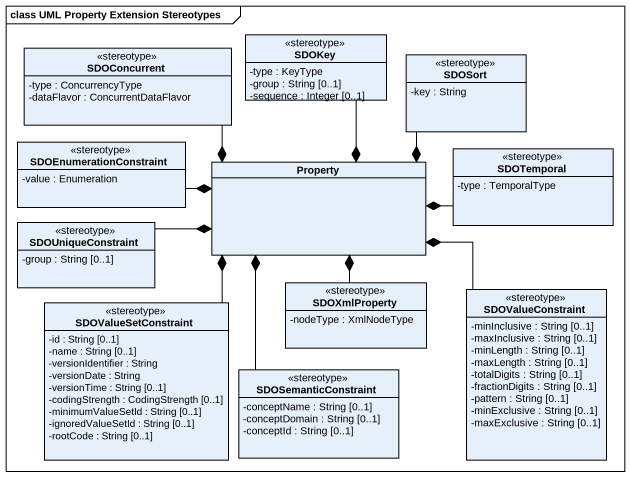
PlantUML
@startuml
mainframe class UML Property Extension Stereotypes
hide circle
hide empty members
skinparam classAttributeIconSize 0
class SDOConcurrent <<stereotype>> {
  -type : ConcurrencyType
  -dataFlavor : ConcurrentDataFlavor
}
class SDOKey <<stereotype>> {
  -type : KeyType
  -group : String [0..1]
  -sequence : Integer [0..1]
}
class SDOSort <<stereotype>> {
  -key : String
}
class SDOEnumerationConstraint <<stereotype>> {
  -value : Enumeration
}
class SDOTemporal <<stereotype>> {
  -type : TemporalType
}
class Property
class SDOUniqueConstraint <<stereotype>> {
  -group : String [0..1]
}
class SDOValueSetConstraint <<stereotype>> {
  -id : String [0..1]
  -name : String [0..1]
  -versionIdentifier : String
  -versionDate : String
  -versionTime : String [0..1]
  -codingStrength : CodingStrength [0..1]
  -minimumValueSetId : String [0..1]
  -ignoredValueSetId : String [0..1]
  -rootCode : String [0..1]
}
class SDOXmlProperty <<stereotype>> {
  -nodeType : XmlNodeType
}
class SDOValueConstraint <<stereotype>> {
  -minInclusive : String [0..1]
  -maxInclusive : String [0..1]
  -minLength : String [0..1]
  -maxLength : String [0..1]
  -totalDigits : String [0..1]
  -fractionDigits : String [0..1]
  -pattern : String [0..1]
  -minExclusive : String [0..1]
  -maxExclusive : String [0..1]
}
class SDOSemanticConstraint <<stereotype>> {
  -conceptName : String [0..1]
  -conceptDomain : String [0..1]
  -conceptId : String [0..1]
}
SDOConcurrent --* Property
SDOKey --* Property
SDOSort --* Property
SDOEnumerationConstraint -right-* Property
SDOTemporal -left-* Property
SDOUniqueConstraint -right-* Property
SDOValueSetConstraint -up-* Property
SDOXmlProperty -up-* Property
SDOValueConstraint -up-* Property
SDOSemanticConstraint -up-* Property
@enduml
